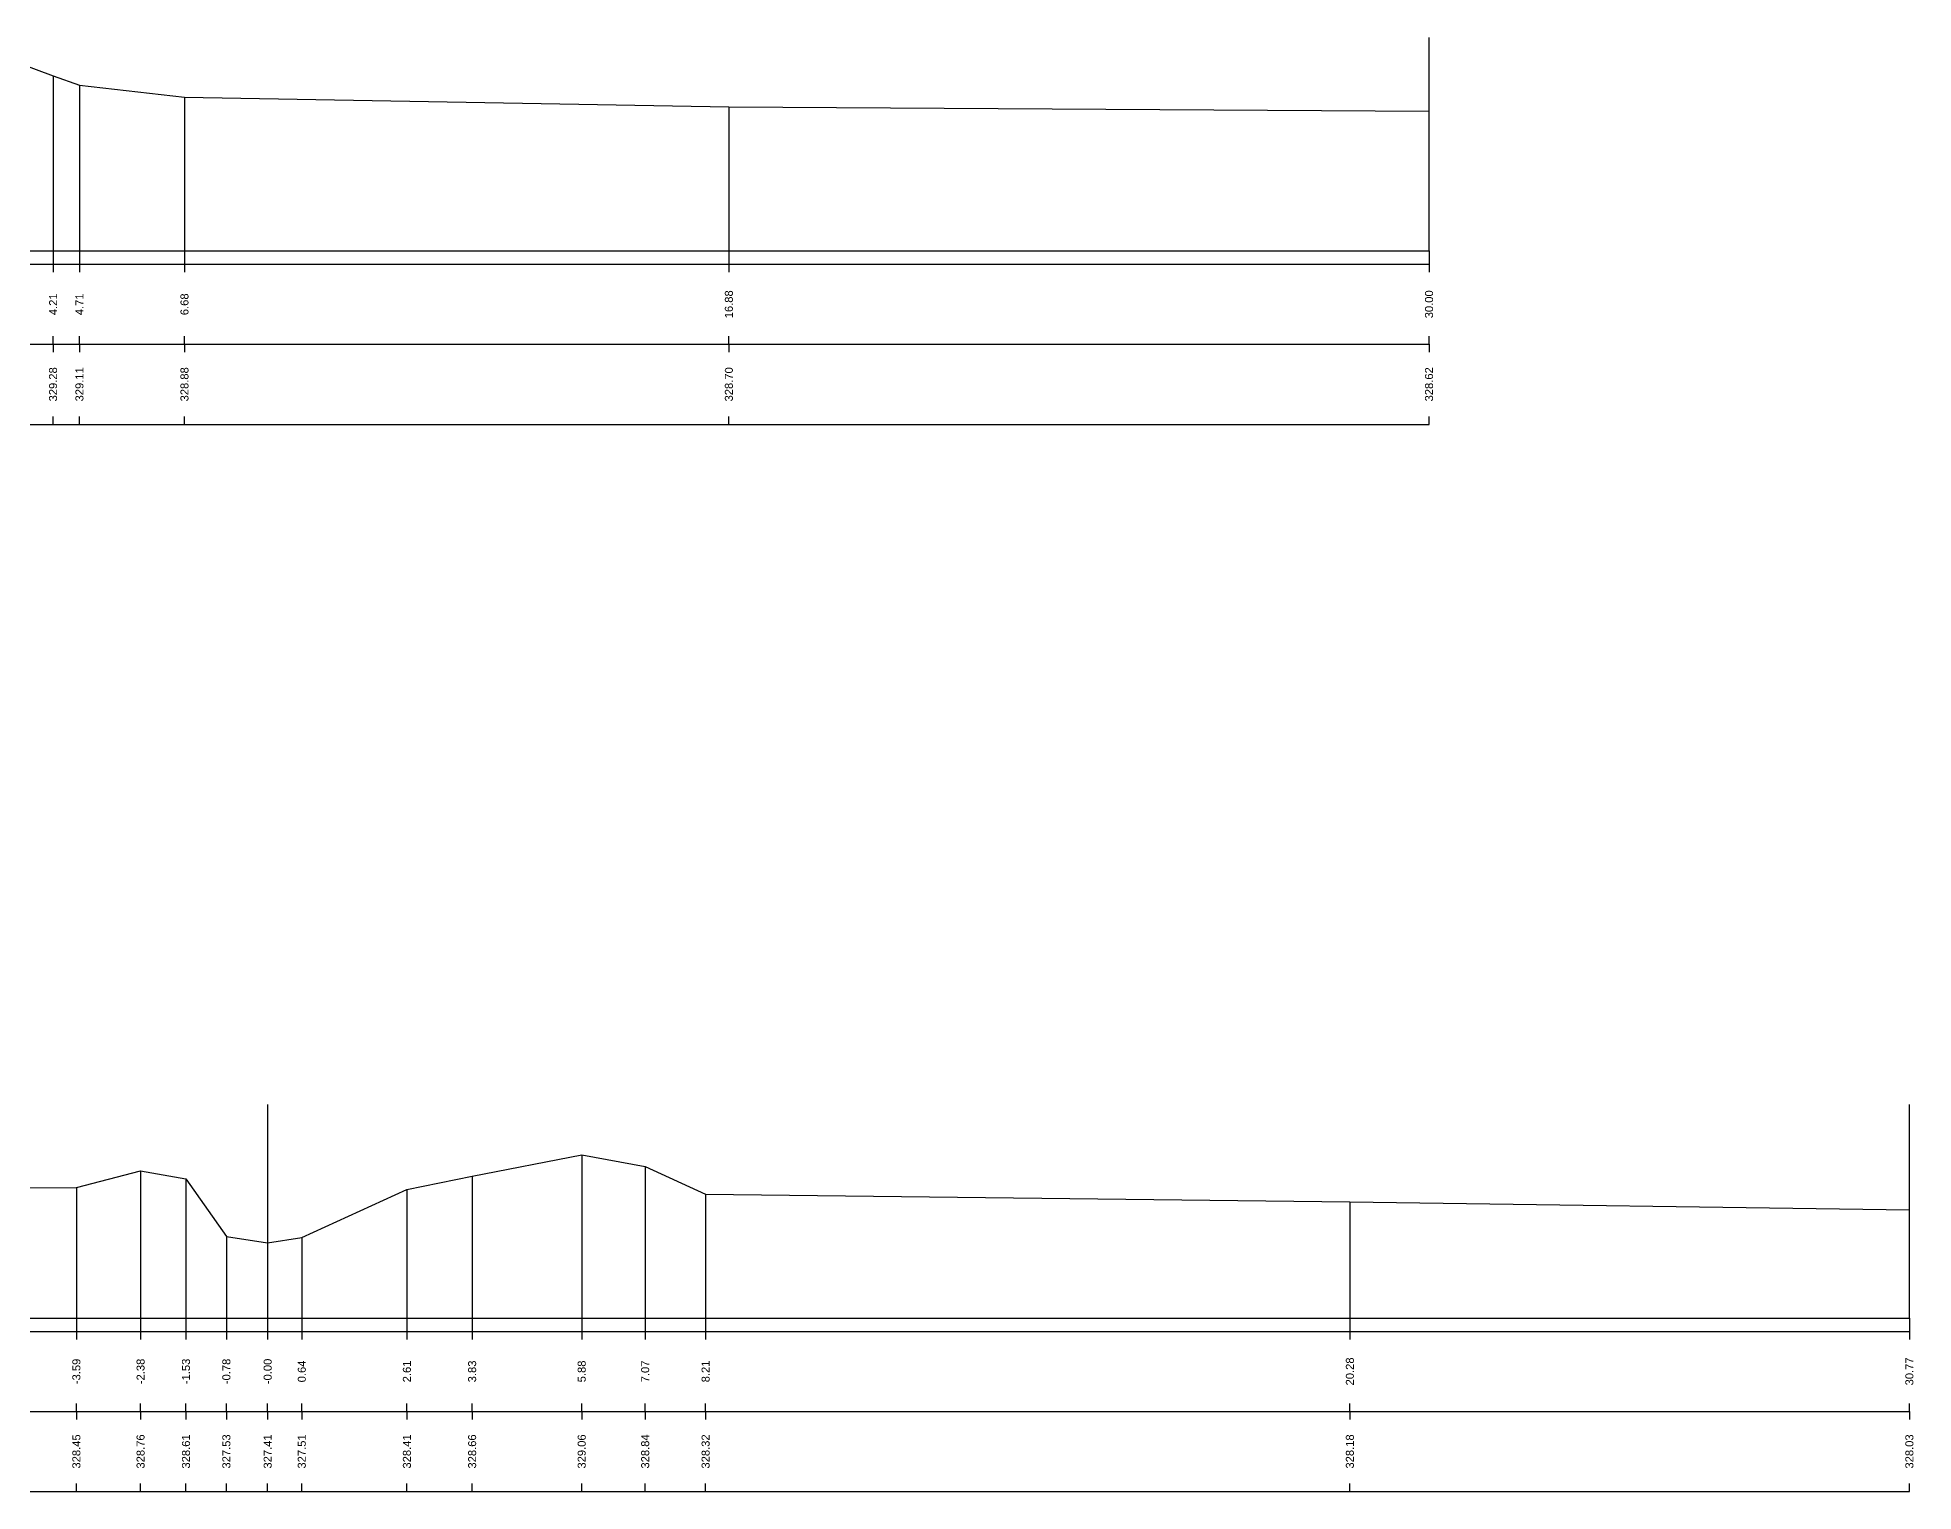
# Model space of a CAD drawing. Header units: millimetres. Extents: x -8 to 79, y -83 to 317.
# Drawn here: x 27.94 to 63.1, y 82.75 to 110 of the extents above; entities that cross this region are included whole.
import ezdxf
from ezdxf.enums import TextEntityAlignment as Align

# ---------------------------------------------------------------- set-up
doc = ezdxf.new("R2010")
doc.units = ezdxf.units.MM
doc.styles.get("Standard").update_dxf_attribs({"font": 'arial.ttf'})

msp = doc.modelspace()

# ---------------------------------------------------------------- linework, layer by layer
at = {"layer": 'axis', "color": 1}
msp.add_line((32.252, 86), (32.252, 90), dxfattribs=at)
at = {"layer": 'band'}
for p, q in [((28.229, 105.75), (28.229, 105.6)), ((28.723, 105.75), (28.723, 105.6)), ((30.692, 105.75), (30.692, 105.6)), ((40.894, 105.75), (40.894, 105.6)), ((54.016, 105.75), (54.016, 105.6)), ((28.229, 104.25), (28.229, 104.4)), ((28.229, 104.25), (28.229, 104.1)), ((28.723, 104.25), (28.723, 104.4)), ((28.723, 104.25), (28.723, 104.1)), ((30.692, 104.25), (30.692, 104.4)), ((30.692, 104.25), (30.692, 104.1)), ((40.894, 104.25), (40.894, 104.4)), ((40.894, 104.25), (40.894, 104.1)), ((54.016, 104.25), (54.016, 104.4)), ((54.016, 104.25), (54.016, 104.1)), ((28.229, 102.75), (28.229, 102.9)), ((28.723, 102.75), (28.723, 102.9)), ((30.692, 102.75), (30.692, 102.9)), ((40.894, 102.75), (40.894, 102.9)), ((54.016, 102.75), (54.016, 102.9)), ((28.666, 85.75), (28.666, 85.6)), ((29.869, 85.75), (29.869, 85.6)), ((30.72, 85.75), (30.72, 85.6)), ((31.477, 85.75), (31.477, 85.6)), ((32.251, 85.75), (32.251, 85.6)), ((32.89, 85.75), (32.89, 85.6)), ((34.86, 85.75), (34.86, 85.6)), ((36.083, 85.75), (36.083, 85.6)), ((38.136, 85.75), (38.136, 85.6)), ((39.326, 85.75), (39.326, 85.6)), ((40.458, 85.75), (40.458, 85.6)), ((52.532, 85.75), (52.532, 85.6)), ((63.018, 85.75), (63.018, 85.6)), ((28.666, 84.25), (28.666, 84.4)), ((29.869, 84.25), (29.869, 84.4)), ((30.72, 84.25), (30.72, 84.4)), ((31.477, 84.25), (31.477, 84.4)), ((32.251, 84.25), (32.251, 84.4)), ((32.89, 84.25), (32.89, 84.4)), ((34.86, 84.25), (34.86, 84.4)), ((36.083, 84.25), (36.083, 84.4)), ((38.136, 84.25), (38.136, 84.4)), ((39.326, 84.25), (39.326, 84.4)), ((40.458, 84.25), (40.458, 84.4)), ((52.532, 84.25), (52.532, 84.4)), ((63.018, 84.25), (63.018, 84.4)), ((28.666, 84.25), (28.666, 84.1)), ((29.869, 84.25), (29.869, 84.1)), ((30.72, 84.25), (30.72, 84.1)), ((31.477, 84.25), (31.477, 84.1)), ((32.251, 84.25), (32.251, 84.1)), ((32.89, 84.25), (32.89, 84.1)), ((34.86, 84.25), (34.86, 84.1)), ((36.083, 84.25), (36.083, 84.1)), ((38.136, 84.25), (38.136, 84.1)), ((39.326, 84.25), (39.326, 84.1)), ((40.458, 84.25), (40.458, 84.1)), ((52.532, 84.25), (52.532, 84.1)), ((63.018, 84.25), (63.018, 84.1)), ((28.666, 82.75), (28.666, 82.9)), ((29.869, 82.75), (29.869, 82.9)), ((30.72, 82.75), (30.72, 82.9)), ((31.477, 82.75), (31.477, 82.9)), ((32.251, 82.75), (32.251, 82.9)), ((32.89, 82.75), (32.89, 82.9)), ((34.86, 82.75), (34.86, 82.9)), ((36.083, 82.75), (36.083, 82.9)), ((38.136, 82.75), (38.136, 82.9)), ((39.326, 82.75), (39.326, 82.9)), ((40.458, 82.75), (40.458, 82.9)), ((52.532, 82.75), (52.532, 82.9)), ((63.018, 82.75), (63.018, 82.9))]:
    msp.add_line(p, q, dxfattribs=at)
at = {"layer": 'frame'}
for p, q in [((54.016, 106), (54.016, 110)), ((0, 106), (54.016, 106)), ((-7.5, 105.75), (54.016, 105.75)), ((-7.5, 104.25), (54.016, 104.25)), ((-7.5, 102.75), (54.016, 102.75)), ((63.018, 86), (63.018, 90)), ((0, 86), (63.018, 86)), ((-7.5, 85.75), (63.018, 85.75)), ((-7.5, 84.25), (63.018, 84.25)), ((-7.5, 82.75), (63.018, 82.75))]:
    msp.add_line(p, q, dxfattribs=at)
at = {"layer": 'marker', "color": 253}
for p, q in [((28.229, 109.28), (28.229, 106)), ((28.723, 109.11), (28.723, 106)), ((30.692, 108.88), (30.692, 106)), ((40.894, 108.7), (40.894, 106)), ((28.229, 106), (28.229, 105.75)), ((28.723, 106), (28.723, 105.75)), ((30.692, 106), (30.692, 105.75)), ((40.894, 106), (40.894, 105.75)), ((54.016, 106), (54.016, 105.75)), ((38.136, 89.06), (38.136, 86)), ((29.869, 88.76), (29.869, 86)), ((30.72, 88.61), (30.72, 86)), ((36.083, 88.66), (36.083, 86)), ((39.326, 88.84), (39.326, 86)), ((28.666, 88.45), (28.666, 86)), ((34.86, 88.41), (34.86, 86)), ((40.458, 88.32), (40.458, 86)), ((52.532, 88.18), (52.532, 86)), ((31.477, 87.53), (31.477, 86)), ((32.251, 87.41), (32.251, 86)), ((32.89, 87.51), (32.89, 86)), ((28.666, 86), (28.666, 85.75)), ((29.869, 86), (29.869, 85.75)), ((30.72, 86), (30.72, 85.75)), ((31.477, 86), (31.477, 85.75)), ((32.251, 86), (32.251, 85.75)), ((32.89, 86), (32.89, 85.75)), ((34.86, 86), (34.86, 85.75)), ((36.083, 86), (36.083, 85.75)), ((38.136, 86), (38.136, 85.75)), ((39.326, 86), (39.326, 85.75)), ((40.458, 86), (40.458, 85.75)), ((52.532, 86), (52.532, 85.75)), ((63.018, 86), (63.018, 85.75))]:
    msp.add_line(p, q, dxfattribs=at)
at = {"layer": 'profile'}
for points in [[(0, 109.19), (8.383, 109.14), (16.94, 109.22), (20.79, 109.28), (22.464, 108.49), (23.576, 107.84), (23.986, 107.7), (24.365, 107.83), (25.361, 108.57), (25.859, 109.17), (26.897, 109.58), (27.307, 109.54), (27.647, 109.5), (28.229, 109.28), (28.723, 109.11), (30.692, 108.88), (40.894, 108.7), (54.016, 108.62)], [(0, 88.47), (15.111, 88.41), (28.666, 88.45), (29.869, 88.76), (30.72, 88.61), (31.477, 87.53), (32.251, 87.41), (32.89, 87.51), (34.86, 88.41), (36.083, 88.66), (38.136, 89.06), (39.326, 88.84), (40.458, 88.32), (52.532, 88.18), (63.018, 88.03)]]:
    msp.add_lwpolyline(points, dxfattribs=at)

# ---------------------------------------------------------------- texts
for s, p in [('4.21', (28.229, 105)), ('4.71', (28.723, 105)), ('6.68', (30.692, 105)), ('16.88', (40.894, 105)), ('30.00', (54.016, 105)), ('329.28', (28.229, 103.5)), ('329.11', (28.723, 103.5)), ('328.88', (30.692, 103.5)), ('328.70', (40.894, 103.5)), ('328.62', (54.016, 103.5)), ('-3.59', (28.666, 85)), ('-2.38', (29.869, 85)), ('-1.53', (30.72, 85)), ('-0.78', (31.477, 85)), ('-0.00', (32.251, 85)), ('0.64', (32.89, 85)), ('2.61', (34.86, 85)), ('3.83', (36.083, 85)), ('5.88', (38.136, 85)), ('7.07', (39.326, 85)), ('8.21', (40.458, 85)), ('20.28', (52.532, 85)), ('30.77', (63.018, 85)), ('328.45', (28.666, 83.5)), ('328.76', (29.869, 83.5)), ('328.61', (30.72, 83.5)), ('327.53', (31.477, 83.5)), ('327.41', (32.251, 83.5)), ('327.51', (32.89, 83.5)), ('328.41', (34.86, 83.5)), ('328.66', (36.083, 83.5)), ('329.06', (38.136, 83.5)), ('328.84', (39.326, 83.5)), ('328.32', (40.458, 83.5)), ('328.18', (52.532, 83.5)), ('328.03', (63.018, 83.5))]:
    msp.add_text(s, height=0.15, rotation=90).set_placement(p, align=Align.MIDDLE)

doc.saveas('drawing.dxf')
